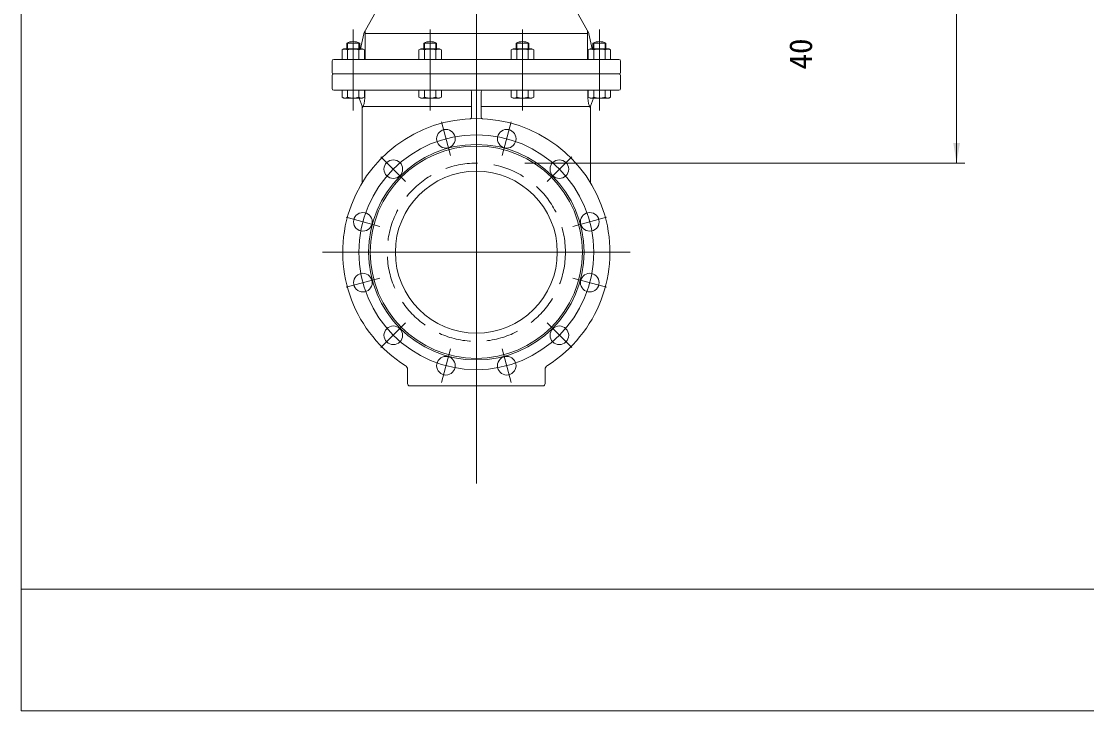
# Model space of a CAD drawing. Units: millimetres, scale not verified. Extents: x -6861 to 6861, y -3554 to 3095.
# Drawn here: x 1261 to 2576, y -705 to 146 of the extents above; entities that cross this region are included whole.
import ezdxf
from ezdxf.enums import TextEntityAlignment as Align

# ---------------------------------------------------------------- set-up
doc = ezdxf.new("R2010")
doc.units = ezdxf.units.MM
doc.header["$LTSCALE"] = 20
doc.linetypes.add('DASHED2', pattern=[3, 2, -1])
for name, color, linetype, lineweight in [('0-3_HIDEN', 7, 'DASHED2', 18), ('0-4_TEMP', 3, 'Continuous', 18), ('0-6_仕切弁', 7, 'Continuous', 18), ('0-7_寸法', 1, 'Continuous', 18), ('0-9_標題', 6, 'Continuous', 18), ('0-A_枠線', 6, 'Continuous', 18)]:
    doc.layers.add(name, color=color, linetype=linetype, lineweight=lineweight)
doc.styles.add('ＭＳ ゴシック', font='')
doc.styles.get('ＭＳ ゴシック').set_extended_font_data('MS Gothic')

msp = doc.modelspace()

# ---------------------------------------------------------------- linework, layer by layer
at = {"layer": '0-3_HIDEN'}
msp.add_circle((1822.8, -139.22), 110, dxfattribs=at)
at = {"layer": '0-4_TEMP'}
for p, q in [((1822.8, 548.51), (1822.8, -424.63)), ((1822.8, -329.22), (1822.8, 425.78)), ((1670.8, 35.78), (1670.8, 135.78)), ((1765.8, 35.78), (1765.8, 135.78)), ((1879.8, 35.78), (1879.8, 135.78)), ((1974.8, 35.78), (1974.8, 135.78)), ((1779.7, 21.6), (1790.83, -19.93)), ((1865.89, 21.6), (1854.76, -19.93)), ((1705.06, -21.49), (1735.47, -51.9)), ((1940.53, -21.49), (1910.12, -51.9)), ((1661.97, -96.13), (1703.5, -107.26)), ((1983.62, -96.13), (1942.09, -107.26)), ((2012.8, -139.22), (1632.8, -139.22)), ((1661.97, -182.32), (1703.5, -171.19)), ((1983.62, -182.32), (1942.09, -171.19)), ((1705.06, -256.96), (1735.47, -226.55)), ((1940.53, -256.96), (1910.12, -226.55)), ((1779.7, -300.05), (1790.83, -258.52)), ((1865.89, -300.05), (1854.76, -258.52))]:
    msp.add_line(p, q, dxfattribs=at)
msp.add_circle((1822.8, -139.22), 145, dxfattribs=at)
at = {"layer": '0-6_仕切弁'}
for p, q in [((1755.04, 257.82), (1683.94, 131.04)), ((1890.55, 257.82), (1961.65, 131.04)), ((1685.51, 98.78), (1685.51, 133.83)), ((1960.08, 98.78), (1960.08, 133.83)), ((1662.8, 118.78), (1678.8, 118.78)), ((1662.8, 118.78), (1662.8, 111.78)), ((1663.88, 119.3), (1663.88, 111.78)), ((1677.72, 119.3), (1677.72, 111.78)), ((1678.8, 118.78), (1678.8, 111.78)), ((1679.64, 111.78), (1683.73, 130.49)), ((1960.08, 130.78), (1685.51, 130.78)), ((1757.8, 118.78), (1773.8, 118.78)), ((1757.8, 118.78), (1757.8, 111.78)), ((1758.88, 119.3), (1758.88, 111.78)), ((1772.72, 119.3), (1772.72, 111.78)), ((1773.8, 118.78), (1773.8, 111.78)), ((1871.8, 118.78), (1887.8, 118.78)), ((1871.8, 118.78), (1871.8, 111.78)), ((1872.88, 119.3), (1872.88, 111.78)), ((1886.72, 119.3), (1886.72, 111.78)), ((1887.8, 118.78), (1887.8, 111.78)), ((1965.95, 111.78), (1961.86, 130.49)), ((1966.8, 118.78), (1982.8, 118.78)), ((1966.8, 118.78), (1966.8, 111.78)), ((1967.88, 119.3), (1967.88, 111.78)), ((1981.72, 119.3), (1981.72, 111.78)), ((1982.8, 118.78), (1982.8, 111.78)), ((1659.3, 111.78), (1656.94, 110.42)), ((1656.94, 110.42), (1656.94, 98.78)), ((1659.3, 111.78), (1682.3, 111.78)), ((1663.87, 110.42), (1663.87, 98.78)), ((1677.72, 110.42), (1677.72, 98.78)), ((1682.3, 111.78), (1684.65, 110.42)), ((1684.65, 110.42), (1684.65, 98.78)), ((1754.3, 111.78), (1751.94, 110.42)), ((1751.94, 110.42), (1751.94, 98.78)), ((1754.3, 111.78), (1777.3, 111.78)), ((1758.87, 110.42), (1758.87, 98.78)), ((1772.72, 110.42), (1772.72, 98.78)), ((1777.3, 111.78), (1779.65, 110.42)), ((1779.65, 110.42), (1779.65, 98.78)), ((1868.3, 111.78), (1865.94, 110.42)), ((1865.94, 110.42), (1865.94, 98.78)), ((1868.3, 111.78), (1891.3, 111.78)), ((1872.87, 110.42), (1872.87, 98.78)), ((1886.72, 110.42), (1886.72, 98.78)), ((1891.3, 111.78), (1893.65, 110.42)), ((1893.65, 110.42), (1893.65, 98.78)), ((1963.3, 111.78), (1960.94, 110.42)), ((1960.94, 110.42), (1960.94, 98.78)), ((1963.3, 111.78), (1986.3, 111.78)), ((1967.87, 110.42), (1967.87, 98.78)), ((1981.72, 110.42), (1981.72, 98.78)), ((1986.3, 111.78), (1988.65, 110.42)), ((1988.65, 110.42), (1988.65, 98.78)), ((1644.8, 96.78), (1644.8, 82.78)), ((1998.8, 98.78), (1646.8, 98.78)), ((2000.8, 96.78), (2000.8, 82.78)), ((1998.8, 80.78), (1646.8, 80.78)), ((1644.8, 62.78), (1644.8, 78.78)), ((2000.8, 62.78), (2000.8, 78.78)), ((1998.8, 60.78), (1646.8, 60.78)), ((1656.94, 52.14), (1656.94, 60.78)), ((1663.87, 52.14), (1663.87, 60.78)), ((1677.72, 52.14), (1677.72, 60.78)), ((1684.65, 52.14), (1684.65, 60.78)), ((1684.92, 50.78), (1684.92, 60.78)), ((1751.94, 52.14), (1751.94, 60.78)), ((1758.87, 52.14), (1758.87, 60.78)), ((1772.72, 52.14), (1772.72, 60.78)), ((1779.65, 52.14), (1779.65, 60.78)), ((1816.8, 27.58), (1816.8, 58.78)), ((1828.8, 27.58), (1828.8, 58.78)), ((1865.94, 52.14), (1865.94, 60.78)), ((1872.87, 52.14), (1872.87, 60.78)), ((1886.72, 52.14), (1886.72, 60.78)), ((1893.65, 52.14), (1893.65, 60.78)), ((1960.68, 50.78), (1960.68, 60.78)), ((1960.94, 52.14), (1960.94, 60.78)), ((1967.87, 52.14), (1967.87, 60.78)), ((1981.72, 52.14), (1981.72, 60.78)), ((1988.65, 52.14), (1988.65, 60.78)), ((1659.3, 50.78), (1656.94, 52.14)), ((1659.3, 50.78), (1682.3, 50.78)), ((1678.05, 50.78), (1681.67, 41.12)), ((1681.8, 40.41), (1681.8, -53.53)), ((1682.3, 50.78), (1684.65, 52.14)), ((1816.8, 40.78), (1683.05, 40.78)), ((1754.3, 50.78), (1751.94, 52.14)), ((1754.3, 50.78), (1777.3, 50.78)), ((1777.3, 50.78), (1779.65, 52.14)), ((1828.8, 40.78), (1962.55, 40.78)), ((1868.3, 50.78), (1865.94, 52.14)), ((1868.3, 50.78), (1891.3, 50.78)), ((1891.3, 50.78), (1893.65, 52.14)), ((1963.3, 50.78), (1960.94, 52.14)), ((1963.3, 50.78), (1986.3, 50.78)), ((1963.8, 40.41), (1963.8, -53.53)), ((1967.55, 50.78), (1963.92, 41.12)), ((1986.3, 50.78), (1988.65, 52.14)), ((1737.8, -301.22), (1737.8, -284)), ((1907.8, -301.22), (1907.8, -284)), ((1740.8, -304.22), (1904.8, -304.22))]:
    msp.add_line(p, q, dxfattribs=at)
for centre, radius in [((1785.27, 0.84), 11.5), ((1860.33, 0.84), 11.5), ((1822.8, -139.22), 133), ((1822.8, -139.22), 131), ((1720.27, -36.69), 11.5), ((1925.33, -36.69), 11.5), ((1822.8, -139.22), 100), ((1682.74, -101.69), 11.5), ((1962.86, -101.69), 11.5), ((1682.74, -176.75), 11.5), ((1962.86, -176.75), 11.5), ((1720.27, -241.75), 11.5), ((1925.33, -241.75), 11.5), ((1785.27, -279.28), 11.5), ((1860.33, -279.28), 11.5)]:
    msp.add_circle(centre, radius, dxfattribs=at)
for centre, radius, start, end in [((1670.8, 103.78), 17, 61.928, 118.072), ((1685.69, 130.06), 2, 150.717, 167.661), ((1765.8, 103.78), 17, 61.928, 118.072), ((1879.8, 103.78), 17, 61.928, 118.072), ((1959.91, 130.06), 2, 12.339, 29.283), ((1974.8, 103.78), 17, 61.928, 118.072), ((1660.4, 105.35), 6.13, 55.616, 115.616), ((1670.8, 88.56), 22.93, 72.412, 107.588), ((1681.19, 105.35), 6.13, 64.384, 124.384), ((1755.4, 105.35), 6.13, 55.616, 115.616), ((1765.8, 88.56), 22.93, 72.412, 107.588), ((1776.19, 105.35), 6.13, 64.384, 124.384), ((1869.4, 105.35), 6.13, 55.616, 115.616), ((1879.8, 88.56), 22.93, 72.412, 107.588), ((1890.19, 105.35), 6.13, 64.384, 124.384), ((1964.4, 105.35), 6.13, 55.616, 115.616), ((1974.8, 88.56), 22.93, 72.412, 107.588), ((1985.19, 105.35), 6.13, 64.384, 124.384), ((1646.8, 96.78), 2, 90, 180), ((1998.8, 96.78), 2, 0, 90), ((1646.8, 82.78), 2, 180, 270), ((1646.8, 78.78), 2, 90, 180), ((1998.8, 82.78), 2, 270, 0), ((1998.8, 78.78), 2, 0, 90), ((1646.8, 62.78), 2, 180, 270), ((1814.8, 58.78), 2, 0, 90), ((1830.8, 58.78), 2, 90, 180), ((1998.8, 62.78), 2, 270, 0), ((1660.4, 57.2), 6.13, 244.384, 304.384), ((1670.8, 73.99), 22.93, 252.412, 287.588), ((1681.19, 57.2), 6.13, 235.616, 295.616), ((1679.8, 40.41), 2, 0, 20.556), ((1657.23, 50.78), 27.69, 332.538, 0), ((1755.4, 57.2), 6.13, 244.384, 304.384), ((1765.8, 73.99), 22.93, 252.412, 287.588), ((1776.19, 57.2), 6.13, 235.616, 295.616), ((1869.4, 57.2), 6.13, 244.384, 304.384), ((1879.8, 73.99), 22.93, 252.412, 287.588), ((1890.19, 57.2), 6.13, 235.616, 295.616), ((1988.36, 50.78), 27.69, 180, 207.462), ((1964.4, 57.2), 6.13, 244.384, 304.384), ((1965.8, 40.41), 2, 159.444, 180), ((1974.8, 73.99), 22.93, 252.412, 287.588), ((1985.19, 57.2), 6.13, 235.616, 295.616), ((1814.8, 27.58), 2, 272.746, 0), ((1830.8, 27.58), 2, 180, 267.254), ((1822.8, -139.22), 165, 302.152, 237.848), ((1731.8, -284), 6, 0, 57.848), ((1913.8, -284), 6, 122.152, 180), ((1740.8, -301.22), 3, 180, 270), ((1904.8, -301.22), 3, 270, 0)]:
    msp.add_arc(centre, radius, start, end, dxfattribs=at)
at = {"layer": '0-7_寸法'}
for p, q in [((2415.84, -29.22), (2415.84, 1170.78)), ((1882.8, -29.22), (2425.84, -29.22))]:
    msp.add_line(p, q, dxfattribs=at)
msp.add_solid([(2411.67, -4.22), (2415.84, -29.22), (2420.01, -4.22)], dxfattribs=at)
at = {"layer": '0-9_標題'}
msp.add_line((1260.93, -555.04), (6860.93, -555.04), dxfattribs=at)
at = {"layer": '0-A_枠線'}
for p, q in [((1260.93, 3094.96), (1260.93, -705.04)), ((1260.93, -705.04), (6860.93, -705.04))]:
    msp.add_line(p, q, dxfattribs=at)

# ---------------------------------------------------------------- texts
at = {"layer": '0-7_寸法', "style": 'ＭＳ ゴシック'}
msp.add_text('40', height=28.15, rotation=90, dxfattribs=at).set_placement((2245.78, 86.29), align=Align.BOTTOM_LEFT)

doc.saveas('drawing.dxf')
